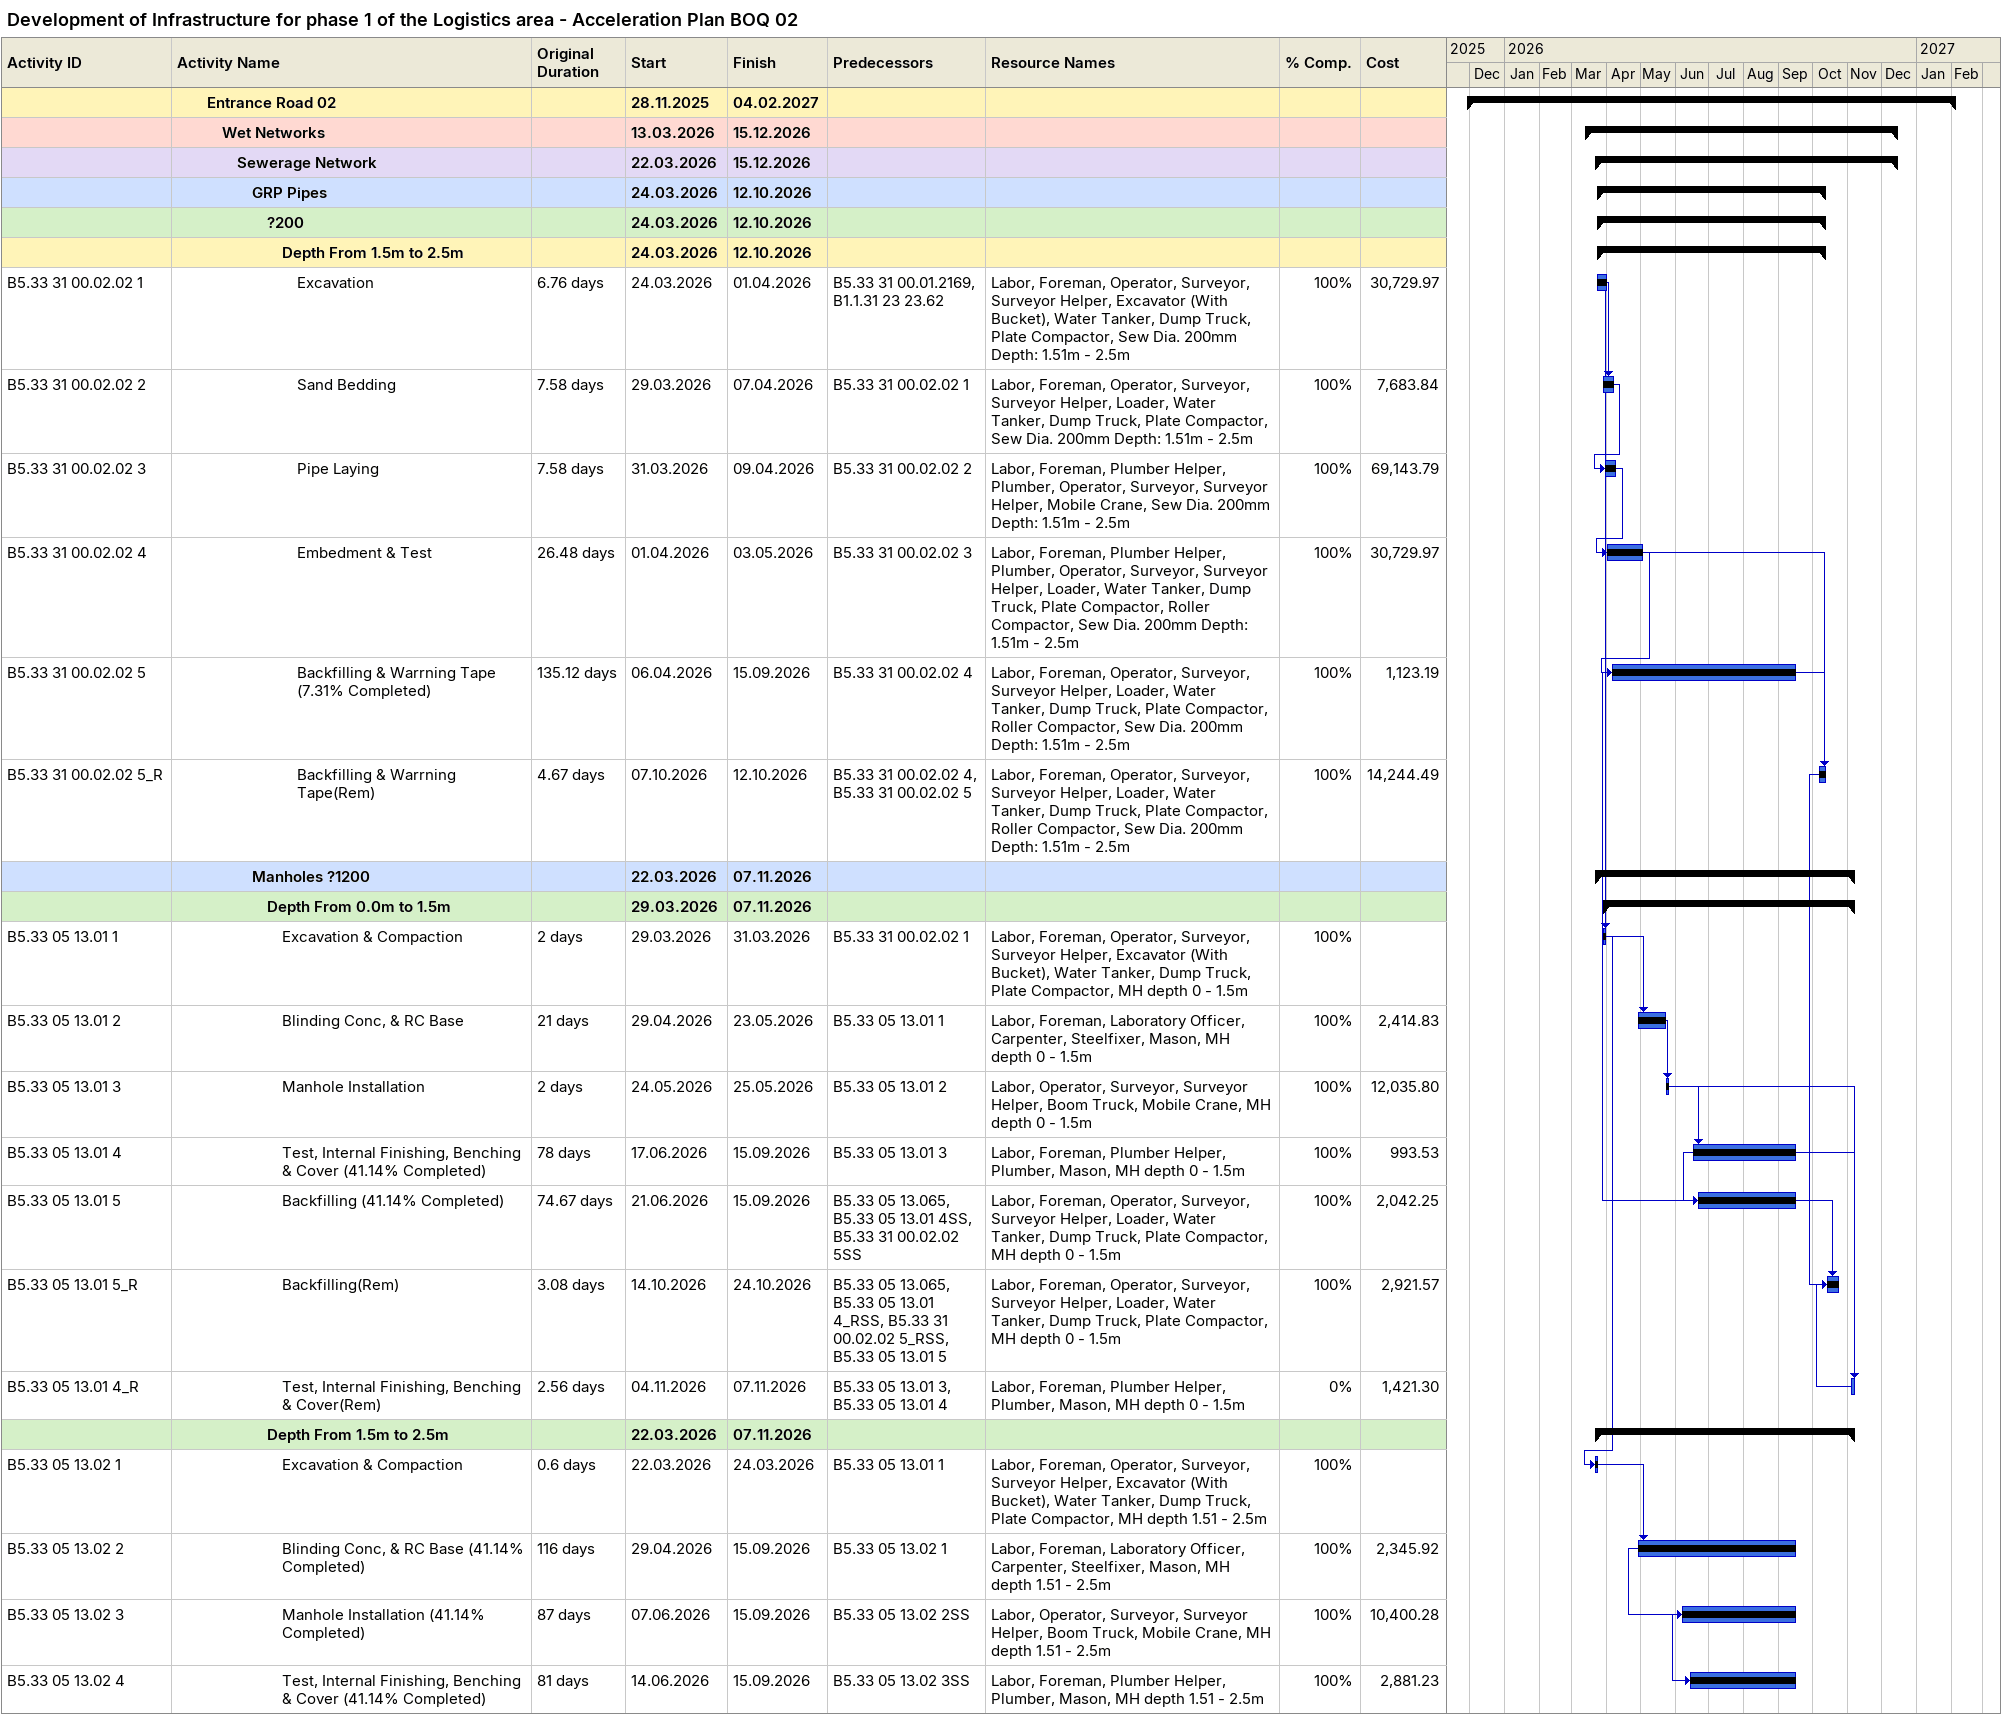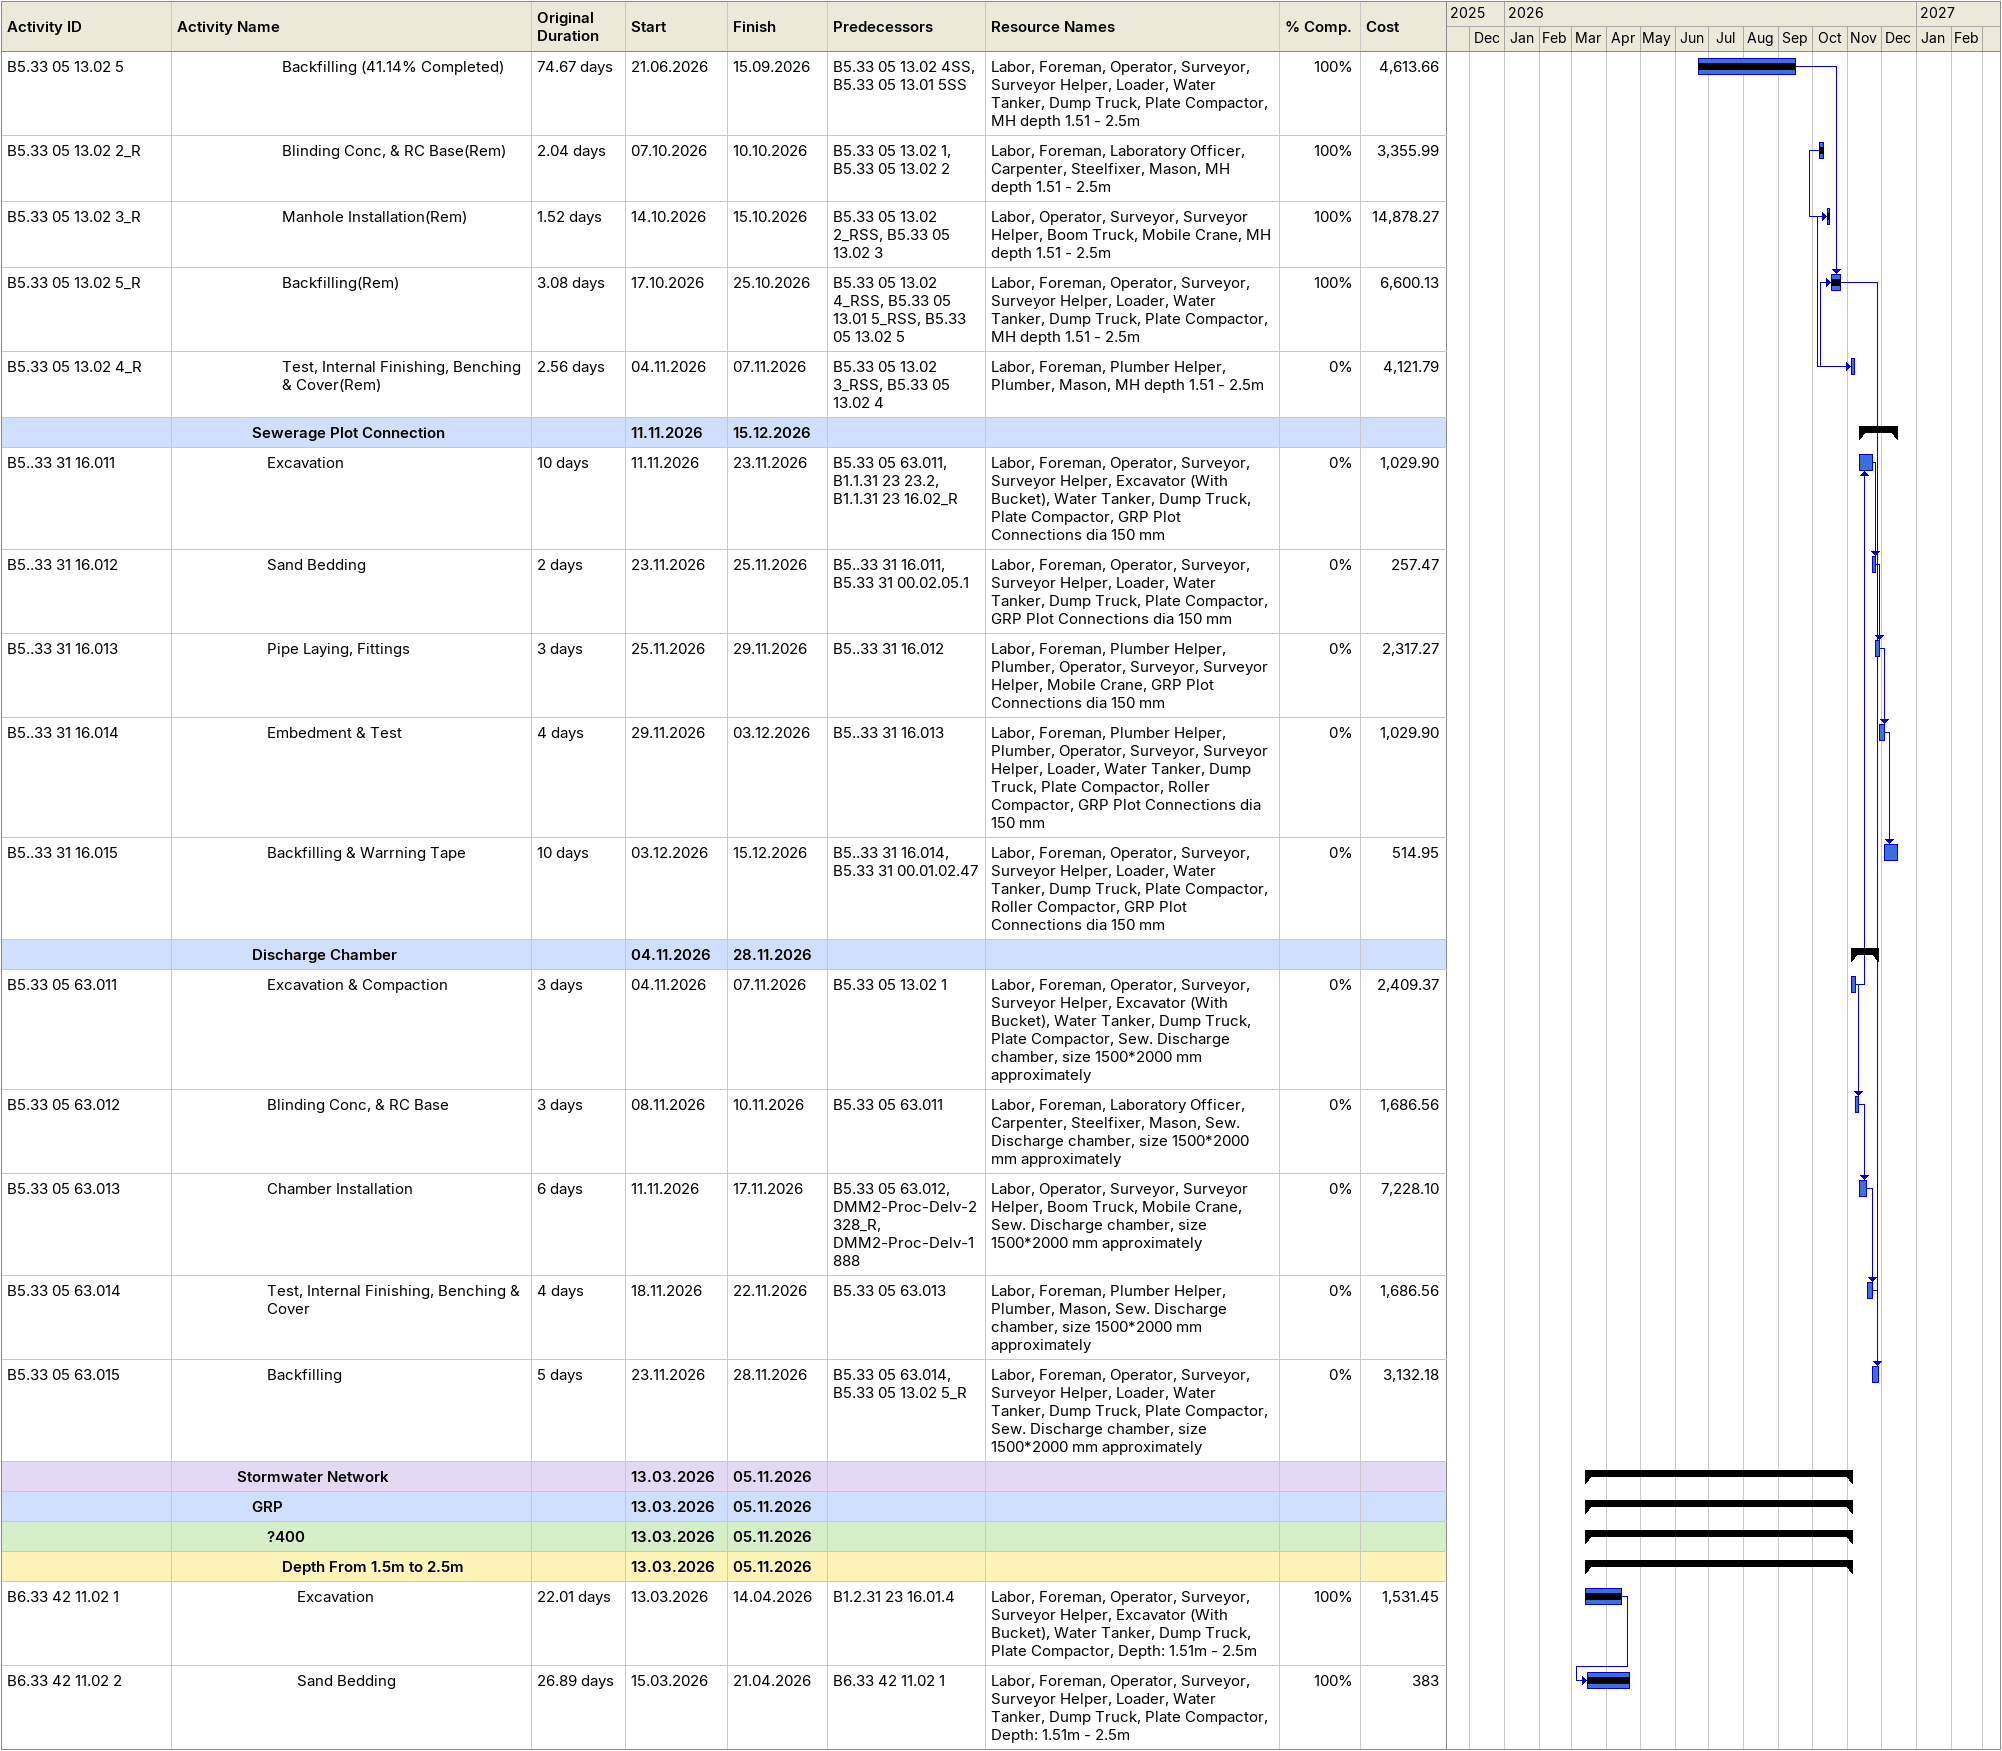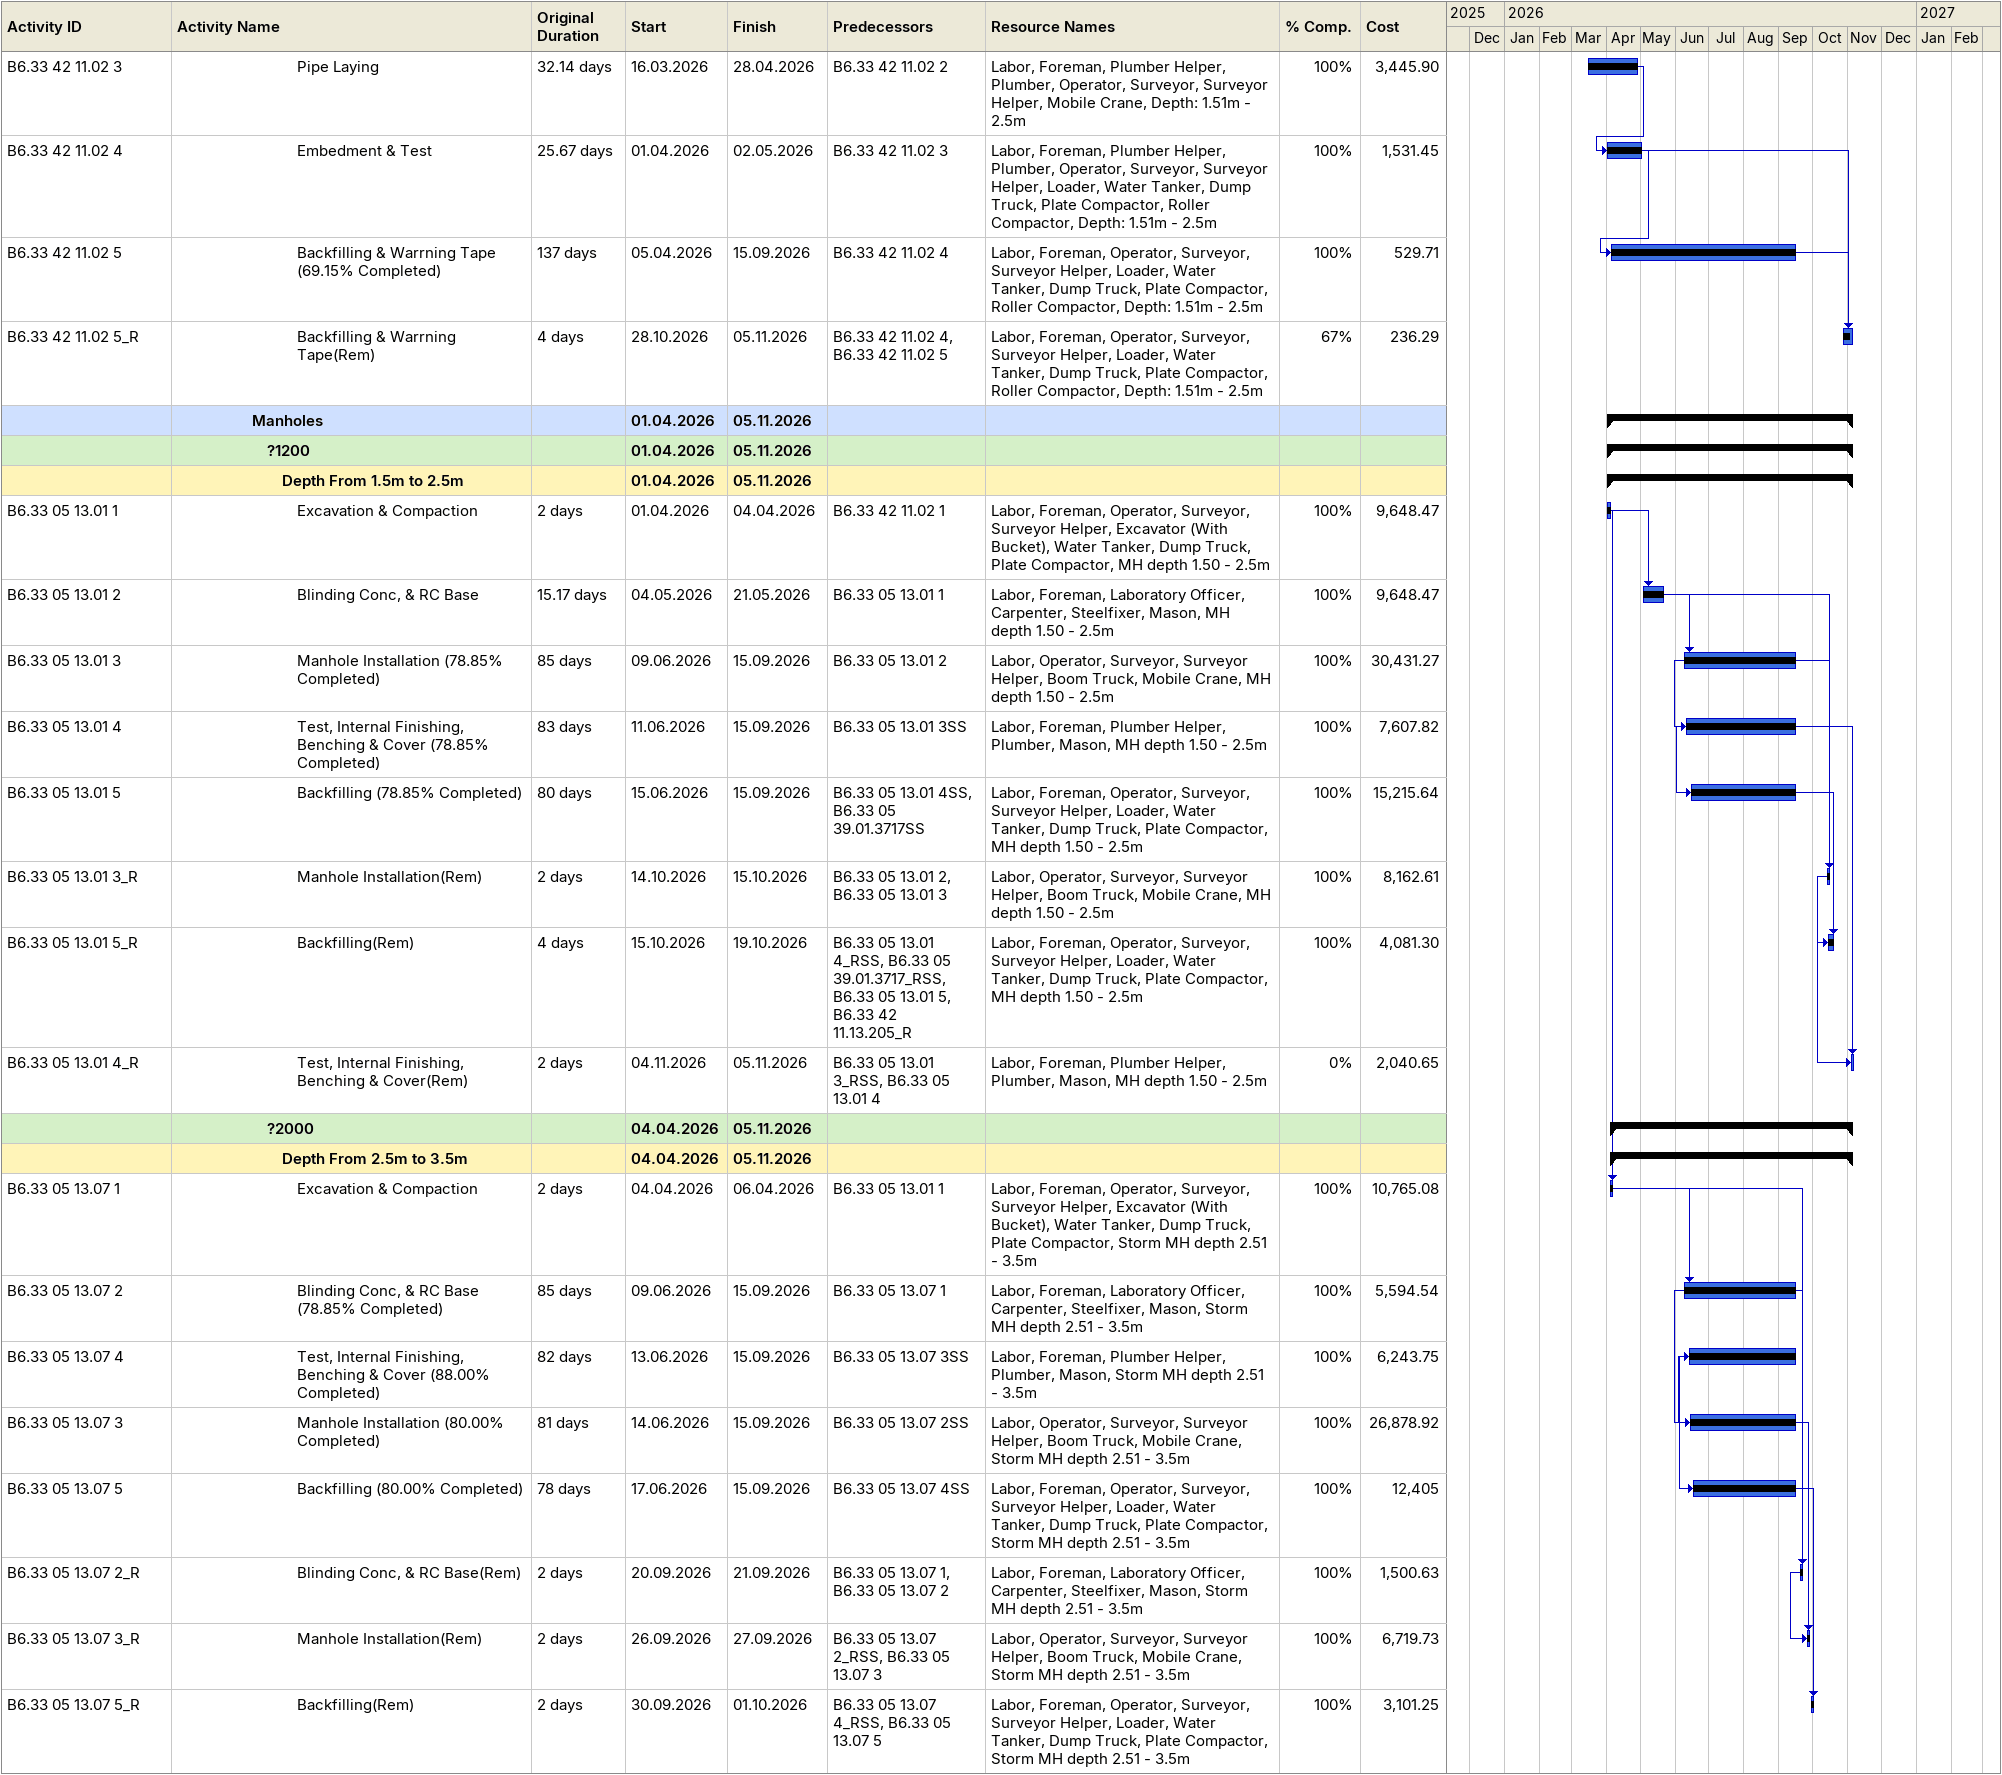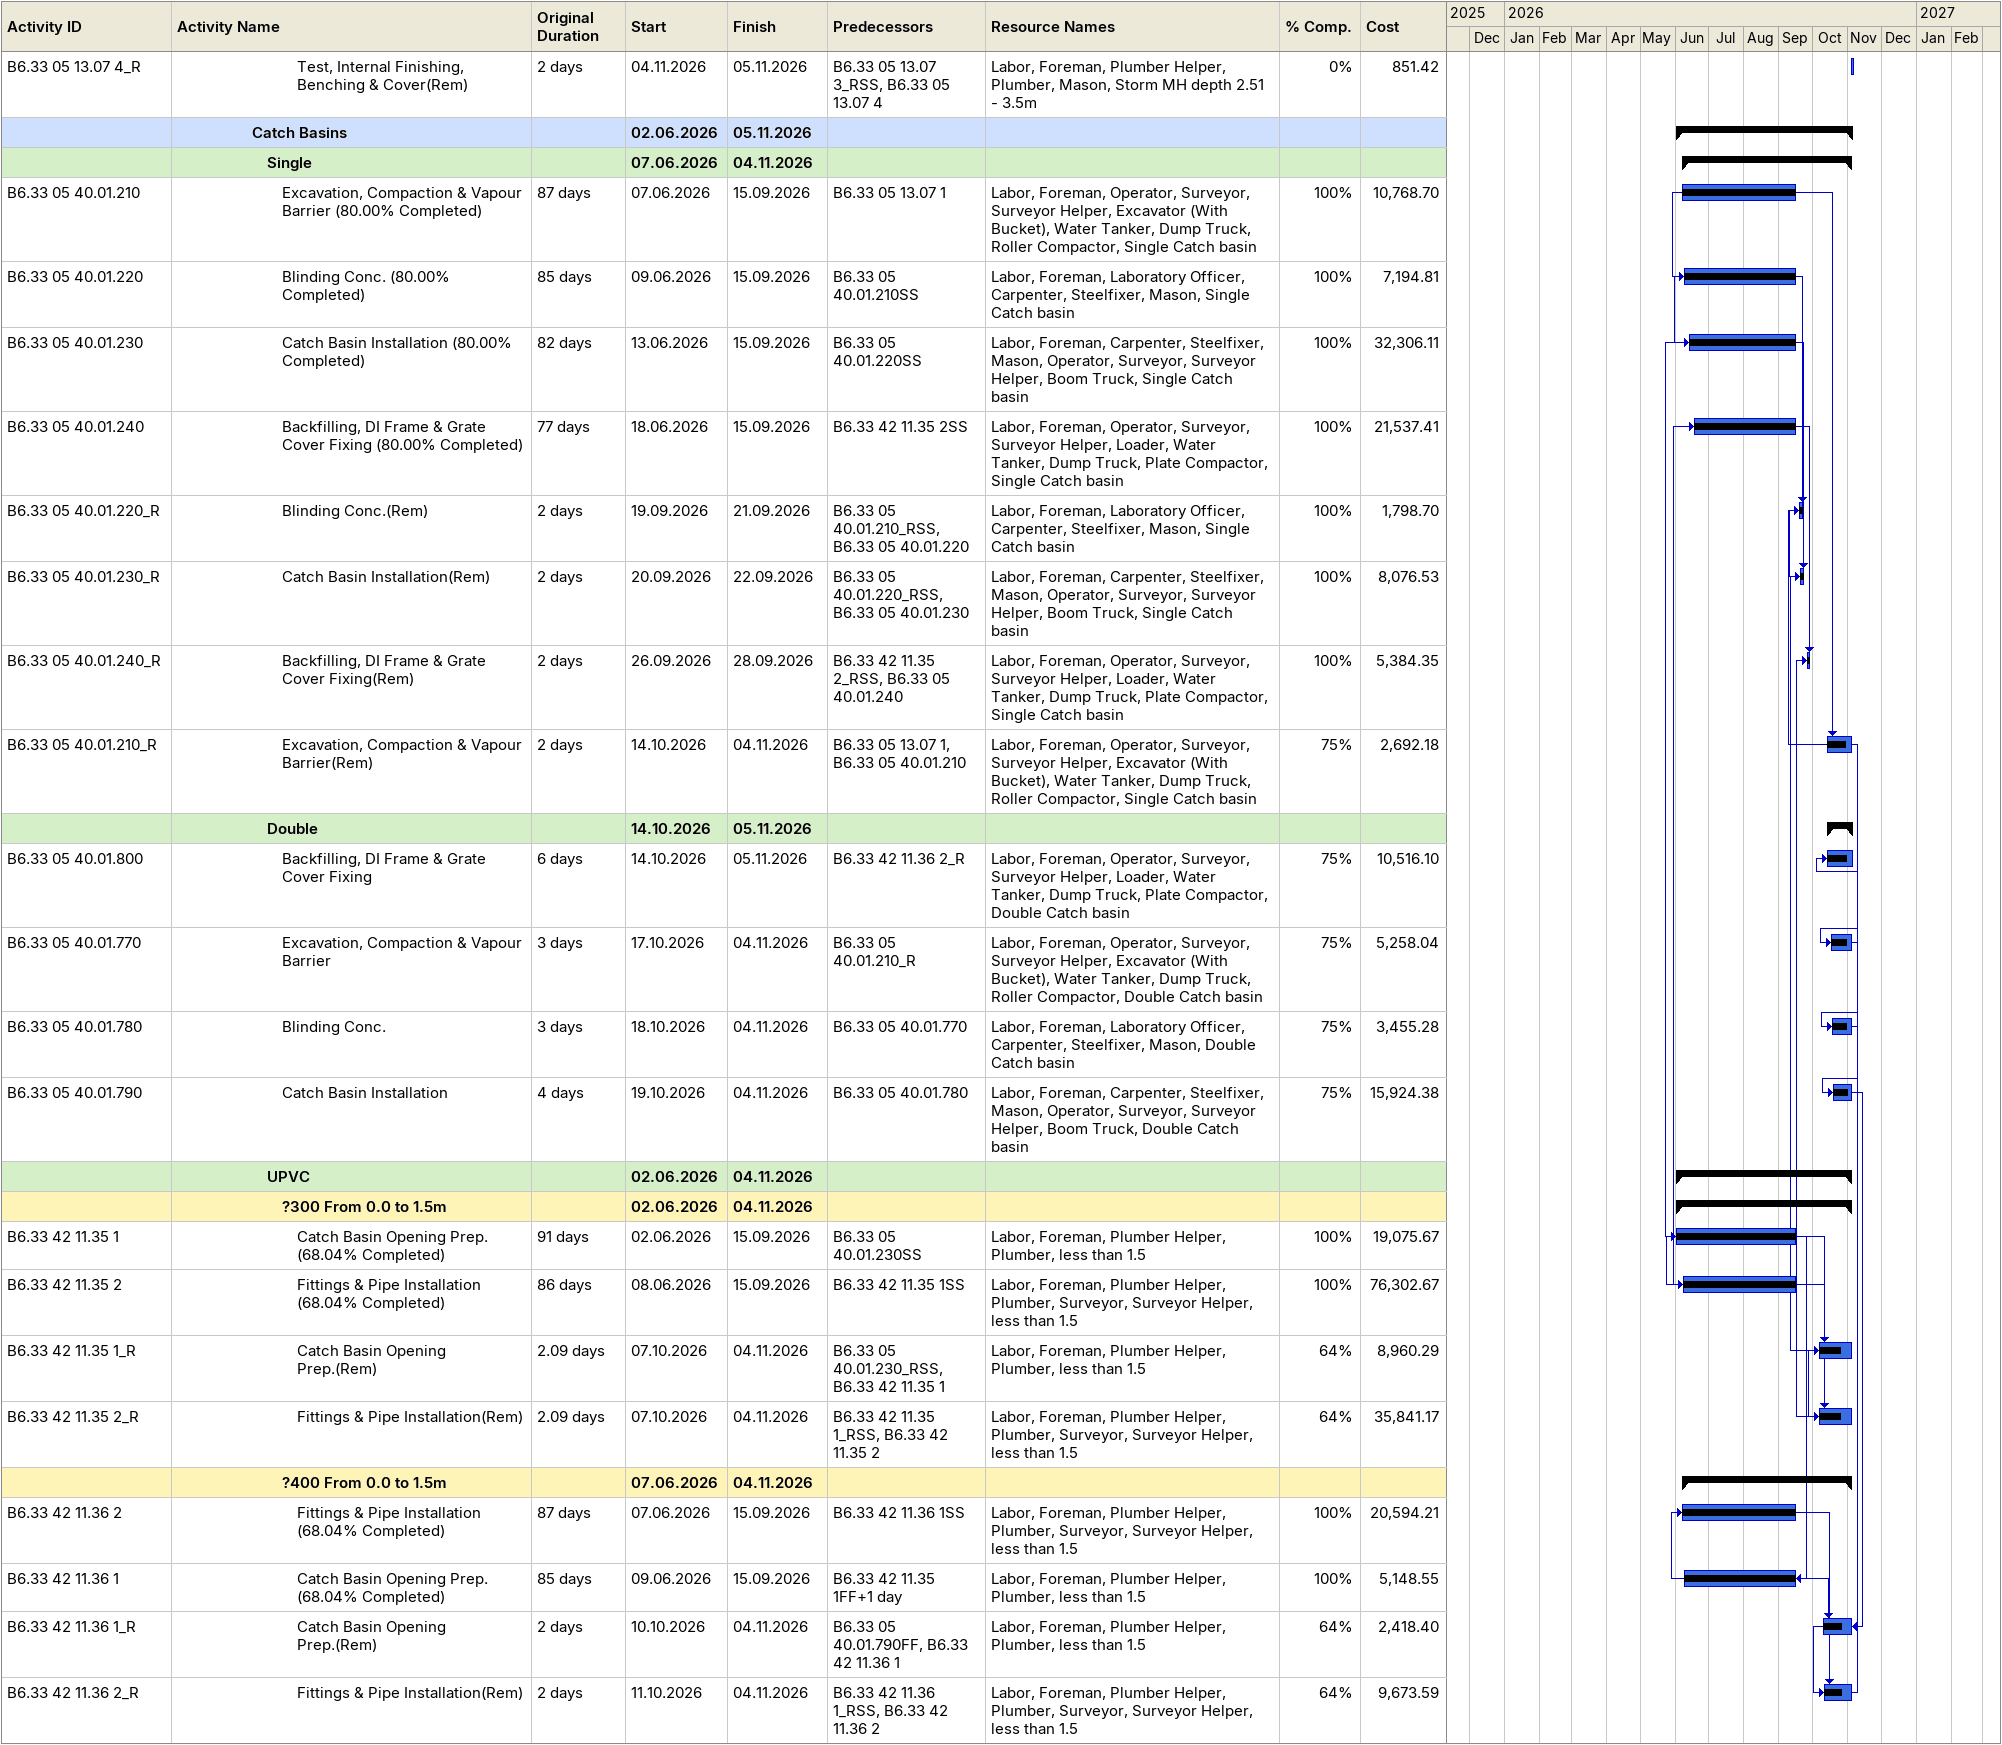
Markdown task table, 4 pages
Development of Infrastructure for phase 1 of the Logistics area - Acceleration Plan BOQ 02

| ID | Level | Task | Original duration | Start | Finish | Predecessors | Resources | % complete | Cost |
|---|---|---|---|---|---|---|---|---|---|
|  | 3 | **Entrance Road 02** |  | 2025-11-28 | 2027-02-04 |  |  |  |  |
|  | 4 | **Wet Networks** |  | 2026-03-13 | 2026-12-15 |  |  |  |  |
|  | 5 | **Sewerage Network** |  | 2026-03-22 | 2026-12-15 |  |  |  |  |
|  | 6 | **GRP Pipes** |  | 2026-03-24 | 2026-10-12 |  |  |  |  |
|  | 7 | **?200** |  | 2026-03-24 | 2026-10-12 |  |  |  |  |
|  | 8 | **Depth From 1.5m to 2.5m** |  | 2026-03-24 | 2026-10-12 |  |  |  |  |
| B5.33 31 00.02.02 1 | 9 | Excavation | 6.76d | 2026-03-24 | 2026-04-01 | B5.33 31 00.01.2169, B1.1.31 23 23.62 | Labor, Foreman, Operator, Surveyor, Surveyor Helper, Excavator (With Bucket), Water Tanker, Dump Truck, Plate Compactor, Sew Dia. 200mm Depth: 1.51m - 2.5m | 100 | 30729.97 |
| B5.33 31 00.02.02 2 | 9 | Sand Bedding | 7.58d | 2026-03-29 | 2026-04-07 | B5.33 31 00.02.02 1 | Labor, Foreman, Operator, Surveyor, Surveyor Helper, Loader, Water Tanker, Dump Truck, Plate Compactor, Sew Dia. 200mm Depth: 1.51m - 2.5m | 100 | 7683.84 |
| B5.33 31 00.02.02 3 | 9 | Pipe Laying | 7.58d | 2026-03-31 | 2026-04-09 | B5.33 31 00.02.02 2 | Labor, Foreman, Plumber Helper, Plumber, Operator, Surveyor, Surveyor Helper, Mobile Crane, Sew Dia. 200mm Depth: 1.51m - 2.5m | 100 | 69143.79 |
| B5.33 31 00.02.02 4 | 9 | Embedment & Test | 26.48d | 2026-04-01 | 2026-05-03 | B5.33 31 00.02.02 3 | Labor, Foreman, Plumber Helper, Plumber, Operator, Surveyor, Surveyor Helper, Loader, Water Tanker, Dump Truck, Plate Compactor, Roller Compactor, Sew Dia. 200mm Depth: 1.51m - 2.5m | 100 | 30729.97 |
| B5.33 31 00.02.02 5 | 9 | Backfilling & Warrning Tape (7.31% Completed) | 135.12d | 2026-04-06 | 2026-09-15 | B5.33 31 00.02.02 4 | Labor, Foreman, Operator, Surveyor, Surveyor Helper, Loader, Water Tanker, Dump Truck, Plate Compactor, Roller Compactor, Sew Dia. 200mm Depth: 1.51m - 2.5m | 100 | 1123.19 |
| B5.33 31 00.02.02 5_R | 9 | Backfilling & Warrning Tape(Rem) | 4.67d | 2026-10-07 | 2026-10-12 | B5.33 31 00.02.02 4, B5.33 31 00.02.02 5 | Labor, Foreman, Operator, Surveyor, Surveyor Helper, Loader, Water Tanker, Dump Truck, Plate Compactor, Roller Compactor, Sew Dia. 200mm Depth: 1.51m - 2.5m | 100 | 14244.49 |
|  | 6 | **Manholes ?1200** |  | 2026-03-22 | 2026-11-07 |  |  |  |  |
|  | 7 | **Depth From 0.0m to 1.5m** |  | 2026-03-29 | 2026-11-07 |  |  |  |  |
| B5.33 05 13.01 1 | 8 | Excavation & Compaction | 2d | 2026-03-29 | 2026-03-31 | B5.33 31 00.02.02 1 | Labor, Foreman, Operator, Surveyor, Surveyor Helper, Excavator (With Bucket), Water Tanker, Dump Truck, Plate Compactor, MH depth 0 - 1.5m | 100 |  |
| B5.33 05 13.01 2 | 8 | Blinding Conc, & RC Base | 21d | 2026-04-29 | 2026-05-23 | B5.33 05 13.01 1 | Labor, Foreman, Laboratory Officer, Carpenter, Steelfixer, Mason, MH depth 0 - 1.5m | 100 | 2414.83 |
| B5.33 05 13.01 3 | 8 | Manhole Installation | 2d | 2026-05-24 | 2026-05-25 | B5.33 05 13.01 2 | Labor, Operator, Surveyor, Surveyor Helper, Boom Truck, Mobile Crane, MH depth 0 - 1.5m | 100 | 12035.80 |
| B5.33 05 13.01 4 | 8 | Test, Internal Finishing, Benching & Cover (41.14% Completed) | 78d | 2026-06-17 | 2026-09-15 | B5.33 05 13.01 3 | Labor, Foreman, Plumber Helper, Plumber, Mason, MH depth 0 - 1.5m | 100 | 993.53 |
| B5.33 05 13.01 5 | 8 | Backfilling (41.14% Completed) | 74.67d | 2026-06-21 | 2026-09-15 | B5.33 05 13.065, B5.33 05 13.01 4SS, B5.33 31 00.02.02 5SS | Labor, Foreman, Operator, Surveyor, Surveyor Helper, Loader, Water Tanker, Dump Truck, Plate Compactor, MH depth 0 - 1.5m | 100 | 2042.25 |
| B5.33 05 13.01 5_R | 8 | Backfilling(Rem) | 3.08d | 2026-10-14 | 2026-10-24 | B5.33 05 13.065, B5.33 05 13.01 4_RSS, B5.33 31 00.02.02 5_RSS, B5.33 05 13.01 5 | Labor, Foreman, Operator, Surveyor, Surveyor Helper, Loader, Water Tanker, Dump Truck, Plate Compactor, MH depth 0 - 1.5m | 100 | 2921.57 |
| B5.33 05 13.01 4_R | 8 | Test, Internal Finishing, Benching & Cover(Rem) | 2.56d | 2026-11-04 | 2026-11-07 | B5.33 05 13.01 3, B5.33 05 13.01 4 | Labor, Foreman, Plumber Helper, Plumber, Mason, MH depth 0 - 1.5m | 0 | 1421.30 |
|  | 7 | **Depth From 1.5m to 2.5m** |  | 2026-03-22 | 2026-11-07 |  |  |  |  |
| B5.33 05 13.02 1 | 8 | Excavation & Compaction | 0.6d | 2026-03-22 | 2026-03-24 | B5.33 05 13.01 1 | Labor, Foreman, Operator, Surveyor, Surveyor Helper, Excavator (With Bucket), Water Tanker, Dump Truck, Plate Compactor, MH depth 1.51 - 2.5m | 100 |  |
| B5.33 05 13.02 2 | 8 | Blinding Conc, & RC Base (41.14% Completed) | 116d | 2026-04-29 | 2026-09-15 | B5.33 05 13.02 1 | Labor, Foreman, Laboratory Officer, Carpenter, Steelfixer, Mason, MH depth 1.51 - 2.5m | 100 | 2345.92 |
| B5.33 05 13.02 3 | 8 | Manhole Installation (41.14% Completed) | 87d | 2026-06-07 | 2026-09-15 | B5.33 05 13.02 2SS | Labor, Operator, Surveyor, Surveyor Helper, Boom Truck, Mobile Crane, MH depth 1.51 - 2.5m | 100 | 10400.28 |
| B5.33 05 13.02 4 | 8 | Test, Internal Finishing, Benching & Cover (41.14% Completed) | 81d | 2026-06-14 | 2026-09-15 | B5.33 05 13.02 3SS | Labor, Foreman, Plumber Helper, Plumber, Mason, MH depth 1.51 - 2.5m | 100 | 2881.23 |
| B5.33 05 13.02 5 | 8 | Backfilling (41.14% Completed) | 74.67d | 2026-06-21 | 2026-09-15 | B5.33 05 13.02 4SS, B5.33 05 13.01 5SS | Labor, Foreman, Operator, Surveyor, Surveyor Helper, Loader, Water Tanker, Dump Truck, Plate Compactor, MH depth 1.51 - 2.5m | 100 | 4613.66 |
| B5.33 05 13.02 2_R | 8 | Blinding Conc, & RC Base(Rem) | 2.04d | 2026-10-07 | 2026-10-10 | B5.33 05 13.02 1, B5.33 05 13.02 2 | Labor, Foreman, Laboratory Officer, Carpenter, Steelfixer, Mason, MH depth 1.51 - 2.5m | 100 | 3355.99 |
| B5.33 05 13.02 3_R | 8 | Manhole Installation(Rem) | 1.52d | 2026-10-14 | 2026-10-15 | B5.33 05 13.02 2_RSS, B5.33 05 13.02 3 | Labor, Operator, Surveyor, Surveyor Helper, Boom Truck, Mobile Crane, MH depth 1.51 - 2.5m | 100 | 14878.27 |
| B5.33 05 13.02 5_R | 8 | Backfilling(Rem) | 3.08d | 2026-10-17 | 2026-10-25 | B5.33 05 13.02 4_RSS, B5.33 05 13.01 5_RSS, B5.33 05 13.02 5 | Labor, Foreman, Operator, Surveyor, Surveyor Helper, Loader, Water Tanker, Dump Truck, Plate Compactor, MH depth 1.51 - 2.5m | 100 | 6600.13 |
| B5.33 05 13.02 4_R | 8 | Test, Internal Finishing, Benching & Cover(Rem) | 2.56d | 2026-11-04 | 2026-11-07 | B5.33 05 13.02 3_RSS, B5.33 05 13.02 4 | Labor, Foreman, Plumber Helper, Plumber, Mason, MH depth 1.51 - 2.5m | 0 | 4121.79 |
|  | 6 | **Sewerage Plot Connection** |  | 2026-11-11 | 2026-12-15 |  |  |  |  |
| B5..33 31 16.011 | 7 | Excavation | 10d | 2026-11-11 | 2026-11-23 | B5.33 05 63.011, B1.1.31 23 23.2, B1.1.31 23 16.02_R | Labor, Foreman, Operator, Surveyor, Surveyor Helper, Excavator (With Bucket), Water Tanker, Dump Truck, Plate Compactor, GRP Plot Connections dia 150 mm | 0 | 1029.90 |
| B5..33 31 16.012 | 7 | Sand Bedding | 2d | 2026-11-23 | 2026-11-25 | B5..33 31 16.011, B5.33 31 00.02.05.1 | Labor, Foreman, Operator, Surveyor, Surveyor Helper, Loader, Water Tanker, Dump Truck, Plate Compactor, GRP Plot Connections dia 150 mm | 0 | 257.47 |
| B5..33 31 16.013 | 7 | Pipe Laying, Fittings | 3d | 2026-11-25 | 2026-11-29 | B5..33 31 16.012 | Labor, Foreman, Plumber Helper, Plumber, Operator, Surveyor, Surveyor Helper, Mobile Crane, GRP Plot Connections dia 150 mm | 0 | 2317.27 |
| B5..33 31 16.014 | 7 | Embedment & Test | 4d | 2026-11-29 | 2026-12-03 | B5..33 31 16.013 | Labor, Foreman, Plumber Helper, Plumber, Operator, Surveyor, Surveyor Helper, Loader, Water Tanker, Dump Truck, Plate Compactor, Roller Compactor, GRP Plot Connections dia 150 mm | 0 | 1029.90 |
| B5..33 31 16.015 | 7 | Backfilling & Warrning Tape | 10d | 2026-12-03 | 2026-12-15 | B5..33 31 16.014, B5.33 31 00.01.02.47 | Labor, Foreman, Operator, Surveyor, Surveyor Helper, Loader, Water Tanker, Dump Truck, Plate Compactor, Roller Compactor, GRP Plot Connections dia 150 mm | 0 | 514.95 |
|  | 6 | **Discharge Chamber** |  | 2026-11-04 | 2026-11-28 |  |  |  |  |
| B5.33 05 63.011 | 7 | Excavation & Compaction | 3d | 2026-11-04 | 2026-11-07 | B5.33 05 13.02 1 | Labor, Foreman, Operator, Surveyor, Surveyor Helper, Excavator (With Bucket), Water Tanker, Dump Truck, Plate Compactor, Sew. Discharge chamber, size 1500*2000 mm approximately | 0 | 2409.37 |
| B5.33 05 63.012 | 7 | Blinding Conc, & RC Base | 3d | 2026-11-08 | 2026-11-10 | B5.33 05 63.011 | Labor, Foreman, Laboratory Officer, Carpenter, Steelfixer, Mason, Sew. Discharge chamber, size 1500*2000 mm approximately | 0 | 1686.56 |
| B5.33 05 63.013 | 7 | Chamber Installation | 6d | 2026-11-11 | 2026-11-17 | B5.33 05 63.012, DMM2-Proc-Delv-2328_R, DMM2-Proc-Delv-1888 | Labor, Operator, Surveyor, Surveyor Helper, Boom Truck, Mobile Crane, Sew. Discharge chamber, size 1500*2000 mm approximately | 0 | 7228.10 |
| B5.33 05 63.014 | 7 | Test, Internal Finishing, Benching & Cover | 4d | 2026-11-18 | 2026-11-22 | B5.33 05 63.013 | Labor, Foreman, Plumber Helper, Plumber, Mason, Sew. Discharge chamber, size 1500*2000 mm approximately | 0 | 1686.56 |
| B5.33 05 63.015 | 7 | Backfilling | 5d | 2026-11-23 | 2026-11-28 | B5.33 05 63.014, B5.33 05 13.02 5_R | Labor, Foreman, Operator, Surveyor, Surveyor Helper, Loader, Water Tanker, Dump Truck, Plate Compactor, Sew. Discharge chamber, size 1500*2000 mm approximately | 0 | 3132.18 |
|  | 5 | **Stormwater Network** |  | 2026-03-13 | 2026-11-05 |  |  |  |  |
|  | 6 | **GRP** |  | 2026-03-13 | 2026-11-05 |  |  |  |  |
|  | 7 | **?400** |  | 2026-03-13 | 2026-11-05 |  |  |  |  |
|  | 8 | **Depth From 1.5m to 2.5m** |  | 2026-03-13 | 2026-11-05 |  |  |  |  |
| B6.33 42 11.02 1 | 9 | Excavation | 22.01d | 2026-03-13 | 2026-04-14 | B1.2.31 23 16.01.4 | Labor, Foreman, Operator, Surveyor, Surveyor Helper, Excavator (With Bucket), Water Tanker, Dump Truck, Plate Compactor, Depth: 1.51m - 2.5m | 100 | 1531.45 |
| B6.33 42 11.02 2 | 9 | Sand Bedding | 26.89d | 2026-03-15 | 2026-04-21 | B6.33 42 11.02 1 | Labor, Foreman, Operator, Surveyor, Surveyor Helper, Loader, Water Tanker, Dump Truck, Plate Compactor, Depth: 1.51m - 2.5m | 100 | 383 |
| B6.33 42 11.02 3 | 9 | Pipe Laying | 32.14d | 2026-03-16 | 2026-04-28 | B6.33 42 11.02 2 | Labor, Foreman, Plumber Helper, Plumber, Operator, Surveyor, Surveyor Helper, Mobile Crane, Depth: 1.51m - 2.5m | 100 | 3445.90 |
| B6.33 42 11.02 4 | 9 | Embedment & Test | 25.67d | 2026-04-01 | 2026-05-02 | B6.33 42 11.02 3 | Labor, Foreman, Plumber Helper, Plumber, Operator, Surveyor, Surveyor Helper, Loader, Water Tanker, Dump Truck, Plate Compactor, Roller Compactor, Depth: 1.51m - 2.5m | 100 | 1531.45 |
| B6.33 42 11.02 5 | 9 | Backfilling & Warrning Tape (69.15% Completed) | 137d | 2026-04-05 | 2026-09-15 | B6.33 42 11.02 4 | Labor, Foreman, Operator, Surveyor, Surveyor Helper, Loader, Water Tanker, Dump Truck, Plate Compactor, Roller Compactor, Depth: 1.51m - 2.5m | 100 | 529.71 |
| B6.33 42 11.02 5_R | 9 | Backfilling & Warrning Tape(Rem) | 4d | 2026-10-28 | 2026-11-05 | B6.33 42 11.02 4, B6.33 42 11.02 5 | Labor, Foreman, Operator, Surveyor, Surveyor Helper, Loader, Water Tanker, Dump Truck, Plate Compactor, Roller Compactor, Depth: 1.51m - 2.5m | 67 | 236.29 |
|  | 6 | **Manholes** |  | 2026-04-01 | 2026-11-05 |  |  |  |  |
|  | 7 | **?1200** |  | 2026-04-01 | 2026-11-05 |  |  |  |  |
|  | 8 | **Depth From 1.5m to 2.5m** |  | 2026-04-01 | 2026-11-05 |  |  |  |  |
| B6.33 05 13.01 1 | 9 | Excavation & Compaction | 2d | 2026-04-01 | 2026-04-04 | B6.33 42 11.02 1 | Labor, Foreman, Operator, Surveyor, Surveyor Helper, Excavator (With Bucket), Water Tanker, Dump Truck, Plate Compactor, MH depth 1.50 - 2.5m | 100 | 9648.47 |
| B6.33 05 13.01 2 | 9 | Blinding Conc, & RC Base | 15.17d | 2026-05-04 | 2026-05-21 | B6.33 05 13.01 1 | Labor, Foreman, Laboratory Officer, Carpenter, Steelfixer, Mason, MH depth 1.50 - 2.5m | 100 | 9648.47 |
| B6.33 05 13.01 3 | 9 | Manhole Installation (78.85% Completed) | 85d | 2026-06-09 | 2026-09-15 | B6.33 05 13.01 2 | Labor, Operator, Surveyor, Surveyor Helper, Boom Truck, Mobile Crane, MH depth 1.50 - 2.5m | 100 | 30431.27 |
| B6.33 05 13.01 4 | 9 | Test, Internal Finishing, Benching & Cover (78.85% Completed) | 83d | 2026-06-11 | 2026-09-15 | B6.33 05 13.01 3SS | Labor, Foreman, Plumber Helper, Plumber, Mason, MH depth 1.50 - 2.5m | 100 | 7607.82 |
| B6.33 05 13.01 5 | 9 | Backfilling (78.85% Completed) | 80d | 2026-06-15 | 2026-09-15 | B6.33 05 13.01 4SS, B6.33 05 39.01.3717SS | Labor, Foreman, Operator, Surveyor, Surveyor Helper, Loader, Water Tanker, Dump Truck, Plate Compactor, MH depth 1.50 - 2.5m | 100 | 15215.64 |
| B6.33 05 13.01 3_R | 9 | Manhole Installation(Rem) | 2d | 2026-10-14 | 2026-10-15 | B6.33 05 13.01 2, B6.33 05 13.01 3 | Labor, Operator, Surveyor, Surveyor Helper, Boom Truck, Mobile Crane, MH depth 1.50 - 2.5m | 100 | 8162.61 |
| B6.33 05 13.01 5_R | 9 | Backfilling(Rem) | 4d | 2026-10-15 | 2026-10-19 | B6.33 05 13.01 4_RSS, B6.33 05 39.01.3717_RSS, B6.33 05 13.01 5, B6.33 42 11.13.205_R | Labor, Foreman, Operator, Surveyor, Surveyor Helper, Loader, Water Tanker, Dump Truck, Plate Compactor, MH depth 1.50 - 2.5m | 100 | 4081.30 |
| B6.33 05 13.01 4_R | 9 | Test, Internal Finishing, Benching & Cover(Rem) | 2d | 2026-11-04 | 2026-11-05 | B6.33 05 13.01 3_RSS, B6.33 05 13.01 4 | Labor, Foreman, Plumber Helper, Plumber, Mason, MH depth 1.50 - 2.5m | 0 | 2040.65 |
|  | 7 | **?2000** |  | 2026-04-04 | 2026-11-05 |  |  |  |  |
|  | 8 | **Depth From 2.5m to 3.5m** |  | 2026-04-04 | 2026-11-05 |  |  |  |  |
| B6.33 05 13.07 1 | 9 | Excavation & Compaction | 2d | 2026-04-04 | 2026-04-06 | B6.33 05 13.01 1 | Labor, Foreman, Operator, Surveyor, Surveyor Helper, Excavator (With Bucket), Water Tanker, Dump Truck, Plate Compactor, Storm MH depth 2.51 - 3.5m | 100 | 10765.08 |
| B6.33 05 13.07 2 | 9 | Blinding Conc, & RC Base (78.85% Completed) | 85d | 2026-06-09 | 2026-09-15 | B6.33 05 13.07 1 | Labor, Foreman, Laboratory Officer, Carpenter, Steelfixer, Mason, Storm MH depth 2.51 - 3.5m | 100 | 5594.54 |
| B6.33 05 13.07 4 | 9 | Test, Internal Finishing, Benching & Cover (88.00% Completed) | 82d | 2026-06-13 | 2026-09-15 | B6.33 05 13.07 3SS | Labor, Foreman, Plumber Helper, Plumber, Mason, Storm MH depth 2.51 - 3.5m | 100 | 6243.75 |
| B6.33 05 13.07 3 | 9 | Manhole Installation (80.00% Completed) | 81d | 2026-06-14 | 2026-09-15 | B6.33 05 13.07 2SS | Labor, Operator, Surveyor, Surveyor Helper, Boom Truck, Mobile Crane, Storm MH depth 2.51 - 3.5m | 100 | 26878.92 |
| B6.33 05 13.07 5 | 9 | Backfilling (80.00% Completed) | 78d | 2026-06-17 | 2026-09-15 | B6.33 05 13.07 4SS | Labor, Foreman, Operator, Surveyor, Surveyor Helper, Loader, Water Tanker, Dump Truck, Plate Compactor, Storm MH depth 2.51 - 3.5m | 100 | 12405 |
| B6.33 05 13.07 2_R | 9 | Blinding Conc, & RC Base(Rem) | 2d | 2026-09-20 | 2026-09-21 | B6.33 05 13.07 1, B6.33 05 13.07 2 | Labor, Foreman, Laboratory Officer, Carpenter, Steelfixer, Mason, Storm MH depth 2.51 - 3.5m | 100 | 1500.63 |
| B6.33 05 13.07 3_R | 9 | Manhole Installation(Rem) | 2d | 2026-09-26 | 2026-09-27 | B6.33 05 13.07 2_RSS, B6.33 05 13.07 3 | Labor, Operator, Surveyor, Surveyor Helper, Boom Truck, Mobile Crane, Storm MH depth 2.51 - 3.5m | 100 | 6719.73 |
| B6.33 05 13.07 5_R | 9 | Backfilling(Rem) | 2d | 2026-09-30 | 2026-10-01 | B6.33 05 13.07 4_RSS, B6.33 05 13.07 5 | Labor, Foreman, Operator, Surveyor, Surveyor Helper, Loader, Water Tanker, Dump Truck, Plate Compactor, Storm MH depth 2.51 - 3.5m | 100 | 3101.25 |
| B6.33 05 13.07 4_R | 9 | Test, Internal Finishing, Benching & Cover(Rem) | 2d | 2026-11-04 | 2026-11-05 | B6.33 05 13.07 3_RSS, B6.33 05 13.07 4 | Labor, Foreman, Plumber Helper, Plumber, Mason, Storm MH depth 2.51 - 3.5m | 0 | 851.42 |
|  | 6 | **Catch Basins** |  | 2026-06-02 | 2026-11-05 |  |  |  |  |
|  | 7 | **Single** |  | 2026-06-07 | 2026-11-04 |  |  |  |  |
| B6.33 05 40.01.210 | 8 | Excavation, Compaction & Vapour Barrier (80.00% Completed) | 87d | 2026-06-07 | 2026-09-15 | B6.33 05 13.07 1 | Labor, Foreman, Operator, Surveyor, Surveyor Helper, Excavator (With Bucket), Water Tanker, Dump Truck, Roller Compactor, Single Catch basin | 100 | 10768.70 |
| B6.33 05 40.01.220 | 8 | Blinding Conc. (80.00% Completed) | 85d | 2026-06-09 | 2026-09-15 | B6.33 05 40.01.210SS | Labor, Foreman, Laboratory Officer, Carpenter, Steelfixer, Mason, Single Catch basin | 100 | 7194.81 |
| B6.33 05 40.01.230 | 8 | Catch Basin Installation (80.00% Completed) | 82d | 2026-06-13 | 2026-09-15 | B6.33 05 40.01.220SS | Labor, Foreman, Carpenter, Steelfixer, Mason, Operator, Surveyor, Surveyor Helper, Boom Truck, Single Catch basin | 100 | 32306.11 |
| B6.33 05 40.01.240 | 8 | Backfilling, DI Frame & Grate Cover Fixing (80.00% Completed) | 77d | 2026-06-18 | 2026-09-15 | B6.33 42 11.35 2SS | Labor, Foreman, Operator, Surveyor, Surveyor Helper, Loader, Water Tanker, Dump Truck, Plate Compactor, Single Catch basin | 100 | 21537.41 |
| B6.33 05 40.01.220_R | 8 | Blinding Conc.(Rem) | 2d | 2026-09-19 | 2026-09-21 | B6.33 05 40.01.210_RSS, B6.33 05 40.01.220 | Labor, Foreman, Laboratory Officer, Carpenter, Steelfixer, Mason, Single Catch basin | 100 | 1798.70 |
| B6.33 05 40.01.230_R | 8 | Catch Basin Installation(Rem) | 2d | 2026-09-20 | 2026-09-22 | B6.33 05 40.01.220_RSS, B6.33 05 40.01.230 | Labor, Foreman, Carpenter, Steelfixer, Mason, Operator, Surveyor, Surveyor Helper, Boom Truck, Single Catch basin | 100 | 8076.53 |
| B6.33 05 40.01.240_R | 8 | Backfilling, DI Frame & Grate Cover Fixing(Rem) | 2d | 2026-09-26 | 2026-09-28 | B6.33 42 11.35 2_RSS, B6.33 05 40.01.240 | Labor, Foreman, Operator, Surveyor, Surveyor Helper, Loader, Water Tanker, Dump Truck, Plate Compactor, Single Catch basin | 100 | 5384.35 |
| B6.33 05 40.01.210_R | 8 | Excavation, Compaction & Vapour Barrier(Rem) | 2d | 2026-10-14 | 2026-11-04 | B6.33 05 13.07 1, B6.33 05 40.01.210 | Labor, Foreman, Operator, Surveyor, Surveyor Helper, Excavator (With Bucket), Water Tanker, Dump Truck, Roller Compactor, Single Catch basin | 75 | 2692.18 |
|  | 7 | **Double** |  | 2026-10-14 | 2026-11-05 |  |  |  |  |
| B6.33 05 40.01.800 | 8 | Backfilling, DI Frame & Grate Cover Fixing | 6d | 2026-10-14 | 2026-11-05 | B6.33 42 11.36 2_R | Labor, Foreman, Operator, Surveyor, Surveyor Helper, Loader, Water Tanker, Dump Truck, Plate Compactor, Double Catch basin | 75 | 10516.10 |
| B6.33 05 40.01.770 | 8 | Excavation, Compaction & Vapour Barrier | 3d | 2026-10-17 | 2026-11-04 | B6.33 05 40.01.210_R | Labor, Foreman, Operator, Surveyor, Surveyor Helper, Excavator (With Bucket), Water Tanker, Dump Truck, Roller Compactor, Double Catch basin | 75 | 5258.04 |
| B6.33 05 40.01.780 | 8 | Blinding Conc. | 3d | 2026-10-18 | 2026-11-04 | B6.33 05 40.01.770 | Labor, Foreman, Laboratory Officer, Carpenter, Steelfixer, Mason, Double Catch basin | 75 | 3455.28 |
| B6.33 05 40.01.790 | 8 | Catch Basin Installation | 4d | 2026-10-19 | 2026-11-04 | B6.33 05 40.01.780 | Labor, Foreman, Carpenter, Steelfixer, Mason, Operator, Surveyor, Surveyor Helper, Boom Truck, Double Catch basin | 75 | 15924.38 |
|  | 7 | **UPVC** |  | 2026-06-02 | 2026-11-04 |  |  |  |  |
|  | 8 | **?300 From 0.0 to 1.5m** |  | 2026-06-02 | 2026-11-04 |  |  |  |  |
| B6.33 42 11.35 1 | 9 | Catch Basin Opening Prep. (68.04% Completed) | 91d | 2026-06-02 | 2026-09-15 | B6.33 05 40.01.230SS | Labor, Foreman, Plumber Helper, Plumber, less than 1.5 | 100 | 19075.67 |
| B6.33 42 11.35 2 | 9 | Fittings & Pipe Installation (68.04% Completed) | 86d | 2026-06-08 | 2026-09-15 | B6.33 42 11.35 1SS | Labor, Foreman, Plumber Helper, Plumber, Surveyor, Surveyor Helper, less than 1.5 | 100 | 76302.67 |
| B6.33 42 11.35 1_R | 9 | Catch Basin Opening Prep.(Rem) | 2.09d | 2026-10-07 | 2026-11-04 | B6.33 05 40.01.230_RSS, B6.33 42 11.35 1 | Labor, Foreman, Plumber Helper, Plumber, less than 1.5 | 64 | 8960.29 |
| B6.33 42 11.35 2_R | 9 | Fittings & Pipe Installation(Rem) | 2.09d | 2026-10-07 | 2026-11-04 | B6.33 42 11.35 1_RSS, B6.33 42 11.35 2 | Labor, Foreman, Plumber Helper, Plumber, Surveyor, Surveyor Helper, less than 1.5 | 64 | 35841.17 |
|  | 8 | **?400 From 0.0 to 1.5m** |  | 2026-06-07 | 2026-11-04 |  |  |  |  |
| B6.33 42 11.36 2 | 9 | Fittings & Pipe Installation (68.04% Completed) | 87d | 2026-06-07 | 2026-09-15 | B6.33 42 11.36 1SS | Labor, Foreman, Plumber Helper, Plumber, Surveyor, Surveyor Helper, less than 1.5 | 100 | 20594.21 |
| B6.33 42 11.36 1 | 9 | Catch Basin Opening Prep. (68.04% Completed) | 85d | 2026-06-09 | 2026-09-15 | B6.33 42 11.35 1FF+1d | Labor, Foreman, Plumber Helper, Plumber, less than 1.5 | 100 | 5148.55 |
| B6.33 42 11.36 1_R | 9 | Catch Basin Opening Prep.(Rem) | 2d | 2026-10-10 | 2026-11-04 | B6.33 05 40.01.790FF, B6.33 42 11.36 1 | Labor, Foreman, Plumber Helper, Plumber, less than 1.5 | 64 | 2418.40 |
| B6.33 42 11.36 2_R | 9 | Fittings & Pipe Installation(Rem) | 2d | 2026-10-11 | 2026-11-04 | B6.33 42 11.36 1_RSS, B6.33 42 11.36 2 | Labor, Foreman, Plumber Helper, Plumber, Surveyor, Surveyor Helper, less than 1.5 | 64 | 9673.59 |
